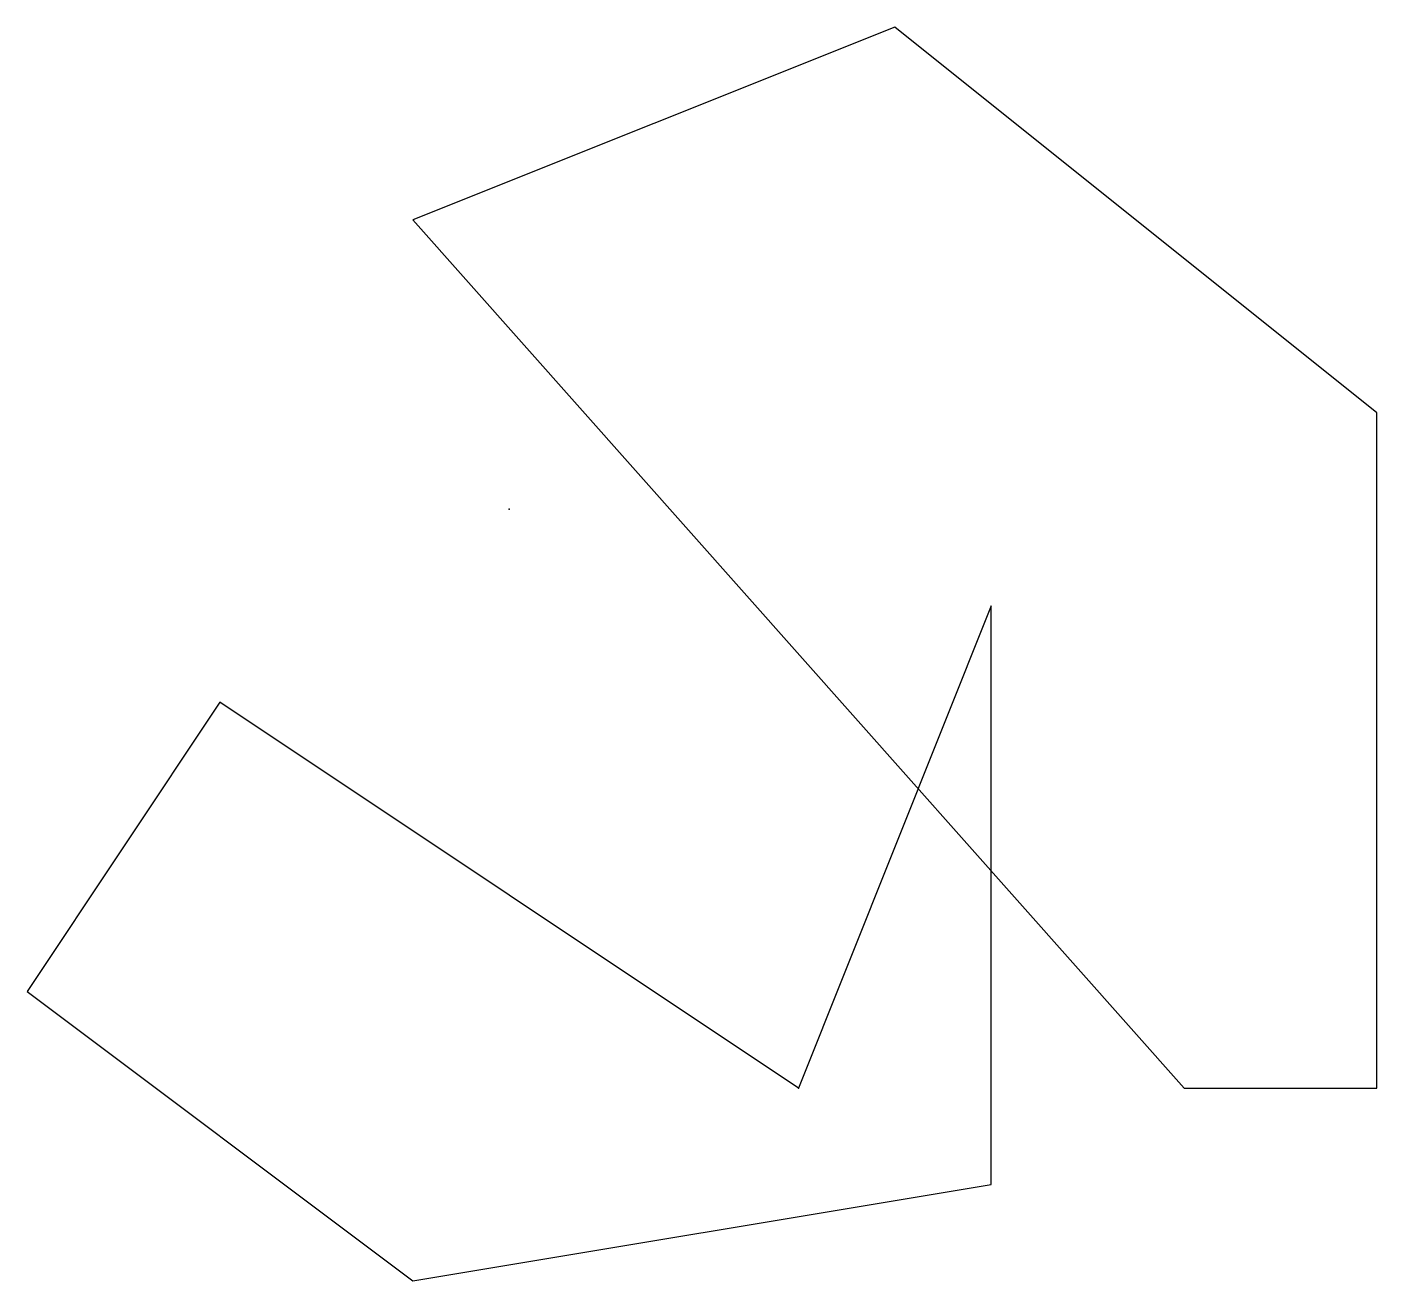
# Model space of a CAD drawing. Header units: millimetres. Extents: x 2 to 9, y 1 to 7.5.
import ezdxf

# ---------------------------------------------------------------- set-up
doc = ezdxf.new("R2010")
doc.units = ezdxf.units.MM
doc.layers.get('0').update_dxf_attribs({"lineweight": 25, "true_color": 0xffffff})
doc.layers.add('points', color=6, linetype='Continuous', lineweight=25, true_color=0xff00ff)

msp = doc.modelspace()

# ---------------------------------------------------------------- linework, layer by layer
at = {"flags": 128}
for points in [[(8, 2), (9, 2), (9, 5.5), (6.5, 7.5), (4, 6.5), (8, 2)], [(2, 2.5), (4, 1), (7, 1.5), (7, 4.5), (6, 2), (3, 4), (2, 2.5)]]:
    msp.add_lwpolyline(points, dxfattribs=at)
at = {"layer": 'points', "color": 6, "true_color": 0xff00ff}
msp.add_point((4.5, 5), dxfattribs=at)
at = {"layer": 'points'}
msp.add_point((6, 2), dxfattribs=at)

doc.saveas('drawing.dxf')
